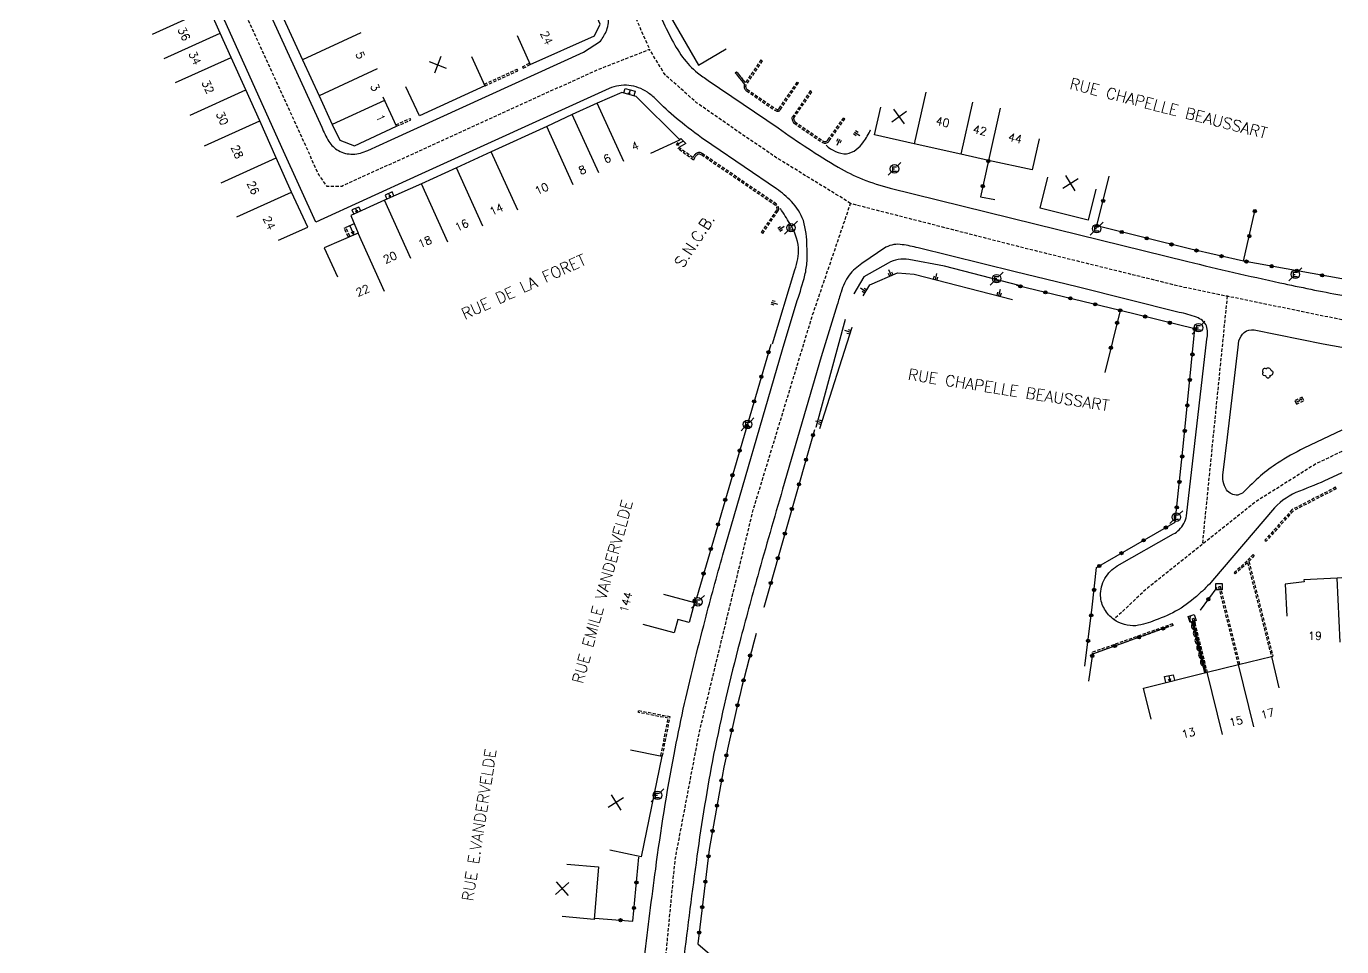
# Model space of a CAD drawing. Header units: millimetres. Extents: x 152000 to 153000, y 121000 to 122000.
# Drawn here: x 152794.6 to 153000, y 121499.2 to 121642.8 of the extents above; entities that cross this region are included whole.
import ezdxf
from ezdxf.enums import TextEntityAlignment as Align

# ---------------------------------------------------------------- set-up
doc = ezdxf.new("R2010")
doc.units = ezdxf.units.MM
doc.linetypes.add('DASHED', pattern=[0.75, 0.5, -0.25])
doc.layers.get('0').update_dxf_attribs({"linetype": 'CONTINUOUS'})
for name, color, linetype in [('W0001', 6, 'DASHED'), ('W0008', 7, 'CONTINUOUS'), ('W0100', 7, 'CONTINUOUS'), ('W0112', 1, 'DASHED'), ('W0211', 2, 'CONTINUOUS'), ('W0300', 7, 'CONTINUOUS'), ('W0310', 3, 'CONTINUOUS'), ('W0322', 7, 'CONTINUOUS'), ('W0471', 7, 'CONTINUOUS'), ('W0989', 7, 'CONTINUOUS'), ('W0991', 7, 'CONTINUOUS'), ('W1102', 7, 'CONTINUOUS')]:
    doc.layers.add(name, color=color, linetype=linetype)
doc.styles.get("Standard").update_dxf_attribs({"font": 'romans.shx', "width": 0.85})

# ---------------------------------------------------------------- blocks, each defined once
blk = doc.blocks.new('t211o')
at = {"color": 0, "linetype": 'Continuous'}
for p, q in [((-0.29, 0.5), (-0.29, 0)), ((0, 1), (0, 0)), ((0.29, 0.5), (0.29, 0))]:
    blk.add_line(p, q, dxfattribs=at)
blk = doc.blocks.new('t991o')
at = {"color": 0, "linetype": 'Continuous'}
for p, q in [((-1, 1), (1, -1)), ((-1, -1), (1, 1))]:
    blk.add_line(p, q, dxfattribs=at)
blk = doc.blocks.new('t322o')
at = {"color": 0, "linetype": 'Continuous'}
for radius in [0.25, 0.15]:
    blk.add_circle((0, 0), radius, dxfattribs=at)
blk = doc.blocks.new('T471')
for p, q in [((-0.333334, 0.333334), (-0.333334, -0.333334)), ((-0.333334, 0.333334), (0.333334, 0.333334)), ((-0.333334, 0), (0, 0)), ((0.500001, 0.500001), (1.000002, 1.000002)), ((-0.500001, -0.500001), (-1.000002, -1.000002)), ((-0.333334, -0.333334), (0.333334, -0.333334))]:
    blk.add_line(p, q)
blk.add_ellipse((0, 0), major_axis=(0.471405, 0.471405), ratio=1, start_param=5.4977871438, end_param=11.780972451)
blk = doc.blocks.new('t310o')
at = {"color": 0, "linetype": 'Continuous'}
for centre, start, end in [((-0.5, 0.38), 216.8699, 323.1304), ((0.5, -0.37), 36.8699, 143.1303)]:
    blk.add_arc(centre, 0.625, start, end, dxfattribs=at)
blk = doc.blocks.new('T300')
for p, q in [((-0.8, 0.51), (-0.86, 0.34)), ((-0.86, 0.34), (-0.86, 0.17)), ((-0.86, 0.17), (-0.74, 0.06)), ((-0.69, 0.63), (-0.8, 0.51)), ((-0.8, -0.06), (-0.74, 0.06)), ((-0.74, 0.06), (-0.69, 0.11)), ((-0.57, 0.69), (-0.69, 0.63)), ((-0.46, 0.69), (-0.57, 0.69)), ((-0.29, 0.63), (-0.46, 0.69)), ((-0.29, 0.63), (-0.17, 0.74)), ((-0.23, 0.57), (-0.29, 0.63)), ((-0.17, 0.74), (-0.06, 0.8)), ((-0.06, 0.8), (0.06, 0.8)), ((0.06, 0.8), (0.23, 0.74)), ((0.23, 0.74), (0.34, 0.63)), ((0.34, 0.63), (0.4, 0.51)), ((0.46, 0.46), (0.34, 0.46)), ((0.4, 0.51), (0.4, 0.46)), ((0.57, 0.4), (0.46, 0.46)), ((0.57, 0.4), (0.69, 0.29)), ((0.69, 0.29), (0.74, 0.17)), ((0.74, 0.06), (0.69, -0.17)), ((0.74, 0.17), (0.74, 0.06)), ((-0.8, -0.17), (-0.8, -0.06)), ((-0.8, -0.23), (-0.8, -0.17)), ((-0.74, -0.34), (-0.8, -0.23)), ((-0.69, -0.4), (-0.74, -0.34)), ((-0.51, -0.46), (-0.69, -0.4)), ((-0.4, -0.46), (-0.51, -0.46)), ((-0.4, -0.46), (-0.34, -0.46)), ((-0.34, -0.46), (-0.34, -0.4)), ((-0.34, -0.51), (-0.34, -0.46)), ((-0.29, -0.63), (-0.34, -0.51)), ((-0.17, -0.74), (-0.29, -0.63)), ((-0.06, -0.8), (-0.17, -0.74)), ((0.06, -0.8), (-0.06, -0.8)), ((0.17, -0.74), (0.06, -0.8)), ((0.23, -0.69), (0.17, -0.74)), ((0.29, -0.46), (0.23, -0.46)), ((0.29, -0.63), (0.23, -0.69)), ((0.46, -0.4), (0.29, -0.46)), ((0.34, -0.51), (0.29, -0.63)), ((0.34, -0.51), (0.34, -0.46)), ((0.57, -0.34), (0.46, -0.4)), ((0.63, -0.29), (0.57, -0.34)), ((0.69, -0.17), (0.63, -0.29))]:
    blk.add_line(p, q)
blk = doc.blocks.new('t112o')
at = {"color": 0, "linetype": 'Continuous'}
for p, q in [((-0.5, 0.5), (0.5, 0.5)), ((-0.5, -0.5), (-0.5, 0.5)), ((0.5, 0.5), (0.5, -0.5)), ((0.5, -0.5), (-0.5, -0.5))]:
    blk.add_line(p, q, dxfattribs=at)

msp = doc.modelspace()

# ---------------------------------------------------------------- linework, layer by layer
at = {"layer": 'W0001', "flags": 128}
for points in [[(152923.33, 121615.15), (152911.89, 121622.17), (152906.84, 121625.59), (152899.27, 121630.85), (152894.35, 121635.22), (152891.93, 121639.15), (152883.62, 121635.9), (152843.86, 121617.8), (152841.58, 121617.79), (152840.28, 121619.63), (152837.76, 121625.18), (152803.65, 121699.97), (152800.33, 121706.95), (152852.53, 121729.15), (152856.36, 121720.12), (152868.57, 121692.32), (152891.93, 121639.15), (152891.93, 121639.15)], [(152876.23, 121373.45), (152880.83, 121389.14), (152884.44, 121404.91), (152885.85, 121412.78), (152887.45, 121424.48), (152895.93, 121512.75), (152899.73, 121532.75), (152908.13, 121567.35), (152917.33, 121597.55), (152923.33, 121615.15), (152950.56, 121608.18), (152950.56, 121608.18)], [(152950.56, 121608.18), (152975.29, 121602.1), (152982.12, 121600.7), (153000, 121597.03)], [(152982.12, 121600.7), (152981.38, 121593.33), (152978.88, 121568.42), (152978.23, 121561.94), (152978.23, 121561.94)], [(153000, 121576.43), (152995.99, 121574.51), (152986.64, 121568.63), (152978.23, 121561.94), (152969.72, 121555.16), (152964.42, 121550.21), (152964.42, 121550.21)]]:
    msp.add_lwpolyline(points, dxfattribs=at)
at = {"layer": 'W0008', "flags": 128}
for points in [[(152873.61, 121730.37), (152865.23, 121727), (152863.4, 121728.02), (152861.45, 121727.19, 0.1565), (152860.13, 121725.94, 0.0932), (152859.41, 121723.75, 0.1447), (152859.46, 121722.1), (152869.16, 121699.94), (152882.44, 121669.7), (152889.07, 121654.7), (152893.49, 121644.7, 0.0157), (152895.23, 121641.05, 0.0403), (152897.1, 121637.96, 0.0635), (152899.44, 121635.52, 0.0198), (152901.1, 121634.33), (152912.03, 121626.91, 0.0209), (152921.37, 121620.79, 0.0321), (152925.19, 121618.92, 0.0352), (152929.51, 121617.54), (152952.1, 121611.93), (152952.1, 121611.93)], [(152891.12, 121497.5, -0.0027), (152892.89, 121511.27, -0.0133), (152895.75, 121529.17, -0.0134), (152898.84, 121543.2, -0.0032), (152900.61, 121550.12, -0.007), (152903.38, 121560.29), (152912.71, 121592.34), (152915, 121600, 0.0154), (152916.19, 121603.94, 0.0424), (152916.52, 121606.13, 0.0254), (152916.5, 121608.4, 0.0738), (152915.95, 121612.47, 0.1003), (152914.09, 121615.42, 0.0581), (152911.74, 121617.42), (152901.65, 121624.27, -0.0174), (152897.45, 121627.36, -0.027), (152894.11, 121630.22), (152892.95, 121631.36, 0.0463), (152891.59, 121632.48, 0.1213), (152888.7, 121633.56, 0.1315), (152885.64, 121633.05), (152855.74, 121619.47), (152839.81, 121612.21), (152834.78, 121623.31), (152822.47, 121650.6)], [(152832.56, 121644.97), (152840.74, 121627.06, 0.0412), (152841.87, 121624.8, 0.1136), (152843.35, 121623.37, 0.1351), (152845.61, 121622.83, 0.102), (152847.92, 121623.39), (152851.61, 121625.07), (152881.6, 121638.76), (152884.26, 121640.44), (152884.26, 121640.44)], [(152884.26, 121640.44, 0.0585), (152885.24, 121642.17, 0.1309), (152885.45, 121644.51, 0.06)], [(152952.1, 121611.93), (152975.97, 121606.07, 0.0074), (152990.35, 121602.77, 0.007689), (153000, 121600.8)], [(152949.02, 121604.44), (152933.85, 121608.19, 0.0346), (152931.38, 121608.7, 0.1733), (152928.83, 121608.29), (152925.09, 121605.76, 0.0815), (152923.09, 121603.96, 0.0842), (152921.83, 121601.31, 0.0026), (152921.24, 121599.32), (152918.72, 121591.19), (152912.71, 121570.54, 0.0025), (152908.82, 121557.03, 0.0046), (152906.02, 121546.74, 0.0156), (152901.94, 121529.13, 0.0133), (152899.33, 121513.27, 0.0039), (152897.19, 121496.81)], [(153000, 121573.1), (152997.89, 121572.09, -0.0094), (152993.41, 121570.24, 0.1147), (152989.52, 121567.63), (152979.85, 121556.3, -0.0347), (152977.68, 121554.15, -0.0487), (152974.49, 121551.73, -0.0388), (152970.9, 121550.11, -0.0759), (152967.87, 121549.25, -0.1723), (152964.42, 121550.21, -0.1081), (152962.97, 121551.83, -0.1185), (152962.35, 121553.91, -0.1382), (152963.04, 121556.61, -0.1345), (152964.96, 121558.59), (152973.74, 121563.57, 0.0643), (152974.62, 121564.22, 0.1689), (152975.75, 121566.4), (152977.05, 121577.66), (152978.94, 121593.97, 0.121), (152978.91, 121596.03, 0.1835), (152977.34, 121597.38, 0.045), (152974.62, 121598.13), (152958.71, 121602.11), (152949.02, 121604.44), (152949.02, 121604.44)], [(152983.96, 121593.69, -0.1269), (152984.78, 121595.02, -0.209), (152986.35, 121595.39), (152997.1, 121593.25), (153000, 121592.73, -0.1752)], [(153000, 121579.76), (152994.09, 121576.93, 0.0337), (152989.99, 121574.61, 0.0319), (152987.33, 121572.63, 0.0222), (152984.72, 121570.11, -0.1042), (152983.76, 121569.63, -0.2541), (152982.02, 121570.44, -0.1991), (152981.51, 121573.15), (152982.16, 121578.67), (152983.83, 121592.69), (152983.96, 121593.69), (152983.96, 121593.69)]]:
    msp.add_lwpolyline(points, format="xyb", dxfattribs=at)
at = {"layer": 'W0100'}
for p, q in [((152888.71, 121632.13), (152888.67, 121632.39)), ((152888.93, 121632.85), (152888.71, 121632.13)), ((152888.71, 121632.13), (152888.89, 121632.33)), ((152897.21, 121624.86), (152896.14, 121624.28)), ((152896.14, 121624.28), (152896.39, 121624.63)), ((152896.14, 121624.28), (152896.58, 121624.29)), ((152851.19, 121616.71), (152851.47, 121616.07)), ((152851.47, 121616.07), (152851.21, 121616.32)), ((152851.47, 121616.07), (152851.46, 121616.43)), ((152846, 121614.35), (152846.29, 121613.71)), ((152846.29, 121613.71), (152846, 121613.91)), ((152846.29, 121613.71), (152846.33, 121614.06)), ((152845.15, 121611.65), (152845.77, 121610.22)), ((152845.77, 121610.22), (152845.33, 121610.64)), ((152845.77, 121610.22), (152845.76, 121610.83)), ((152973.22, 121540.56), (152972.94, 121540.88)), ((152973, 121541.44), (152973.22, 121540.56)), ((152973.22, 121540.56), (152973.32, 121540.97))]:
    msp.add_line(p, q, dxfattribs=at)
at = {"layer": 'W0100', "flags": 128}
for points in [[(152834, 121609.38), (152838.56, 121611.44), (152836.03, 121616.91), (152833.65, 121622.23), (152831.09, 121628.05), (152828.9, 121632.86), (152826.59, 121637.9), (152824.88, 121641.72), (152823.15, 121645.53), (152821.1, 121650.1), (152819.07, 121654.58), (152816.77, 121659.46), (152814.7, 121664.16), (152812.21, 121669.7), (152810.1, 121674.26), (152807.99, 121678.9), (152804.08, 121687.26), (152800.13, 121695.92), (152794.62, 121693.43), (152796.68, 121688.88), (152796.68, 121688.88)], [(152880.78, 121687.58), (152876.21, 121685.53), (152877.9, 121681.77), (152881.07, 121683.2), (152881.77, 121681.68), (152880.84, 121681.16), (152882.45, 121677.6), (152883.7, 121674.46), (152884.76, 121674.87), (152885.69, 121672.65), (152884.66, 121672.21), (152885.91, 121669.52), (152886.86, 121669.96), (152887.43, 121668.45), (152884.33, 121667.01), (152886.64, 121661.95), (152888.88, 121656.92), (152892.26, 121649.23), (152894.57, 121645.37), (152899.59, 121636.73), (152903.91, 121639.24), (152903.91, 121639.24)], [(152871.25, 121641.36), (152873.29, 121636.8), (152883.36, 121641.3), (152884.22, 121643.13), (152882.48, 121647), (152880.65, 121651.12), (152878.44, 121656.11), (152874.78, 121664.49), (152870.18, 121662.5), (152870.18, 121662.5)], [(152834.2, 121645.22), (152837.76, 121637.54), (152840.34, 121631.91), (152842.4, 121627.44), (152843.55, 121625), (152845.84, 121624.12), (152852.42, 121627.18), (152850.32, 121631.71), (152850.32, 121631.71)], [(152864.14, 121638.05), (152866.23, 121633.49), (152855.99, 121628.8), (152853.89, 121633.33), (152853.89, 121633.33)], [(152892.11, 121622.97), (152896.65, 121625.06), (152889.82, 121631.8), (152887.6, 121632.47), (152883.76, 121630.76), (152879.86, 121629), (152875.89, 121627.16), (152867.21, 121623.18), (152861.78, 121620.71), (152856.32, 121618.2), (152850.54, 121615.66), (152845.27, 121613.24), (152846.43, 121610.51), (152841.13, 121608.23), (152843.2, 121603.68), (152843.2, 121603.68)], [(152887.93, 121632.37), (152888.14, 121633.07), (152889.71, 121632.63), (152889.49, 121631.9), (152889.49, 121631.9)], [(152952.74, 121625.23), (152951.65, 121620.36), (152944.86, 121621.84), (152940.55, 121622.8), (152933.25, 121624.44), (152927.07, 121625.86), (152928.03, 121630.15)], [(152896.65, 121625.06), (152896.81, 121625.26), (152897.62, 121624.47), (152896.52, 121623.86), (152896.52, 121623.86)], [(152961.63, 121617.37), (152960.41, 121612.52), (152952.93, 121614.4), (152954.14, 121619.25), (152954.14, 121619.25)], [(152852.02, 121616.31), (152851.74, 121616.96), (152850.64, 121616.45), (152850.92, 121615.82), (152850.92, 121615.82)], [(152846.84, 121613.96), (152846.56, 121614.57), (152845.44, 121614.13), (152845.74, 121613.46), (152845.74, 121613.46)], [(152845.81, 121611.94), (152844.49, 121611.37), (152844.49, 121611.37)], [(153000, 121556.71), (152999.28, 121556.69), (152994.11, 121556.41), (152994.12, 121556.11), (152991.18, 121555.72), (152991.41, 121550.73), (152991.41, 121550.73)], [(152894.11, 121554.16), (152898.95, 121552.88), (152898.12, 121549.75), (152896.33, 121550.22), (152895.79, 121548.15), (152890.95, 121549.42), (152890.95, 121549.42)], [(152970.23, 121534.66), (152969.04, 121539.52), (152979.01, 121541.99), (152983.91, 121543.21), (152989.02, 121544.42), (152990.21, 121539.56), (152990.21, 121539.56)], [(152972.53, 121540.39), (152972.31, 121541.3), (152973.69, 121541.58), (152973.9, 121540.73), (152973.9, 121540.73)], [(152888.95, 121529.88), (152893.85, 121528.87), (152890.63, 121513.19), (152885.73, 121514.2), (152885.73, 121514.2)], [(152878.99, 121512.03), (152883.97, 121511.6), (152883.27, 121503.43), (152878.28, 121503.86), (152878.28, 121503.86)]]:
    msp.add_lwpolyline(points, dxfattribs=at)
at = {"layer": 'W0112'}
for p, q in [((152872.09, 121636.43), (152873.18, 121637.05)), ((152872.21, 121636.22), (152873.28, 121636.82)), ((152909.32, 121637.53), (152907.66, 121635.1)), ((152909.53, 121637.39), (152907.87, 121634.95)), ((152866.14, 121633.74), (152871.24, 121636.07)), ((152866.24, 121633.51), (152871.34, 121635.84)), ((152905.32, 121635.53), (152905.47, 121635.34)), ((152905.47, 121635.34), (152905.62, 121635.14)), ((152905.52, 121635.68), (152905.67, 121635.49)), ((152905.62, 121635.14), (152905.78, 121634.95)), ((152905.67, 121635.49), (152905.82, 121635.3)), ((152905.78, 121634.95), (152905.93, 121634.75)), ((152905.82, 121635.3), (152905.97, 121635.1)), ((152905.93, 121634.75), (152906.08, 121634.56)), ((152905.97, 121635.1), (152906.13, 121634.91)), ((152906.08, 121634.56), (152906.2, 121634.41)), ((152906.13, 121634.91), (152906.28, 121634.71)), ((152906.2, 121634.41), (152906.32, 121634.26)), ((152906.28, 121634.71), (152906.4, 121634.56)), ((152906.32, 121634.26), (152906.44, 121634.11)), ((152906.4, 121634.56), (152906.52, 121634.41)), ((152906.52, 121634.41), (152906.64, 121634.26)), ((152906.64, 121634.26), (152906.75, 121634.11)), ((152907.66, 121635.1), (152906.88, 121633.95)), ((152907.87, 121634.95), (152907.01, 121633.7)), ((152906.44, 121634.11), (152906.56, 121633.96)), ((152906.56, 121633.96), (152906.74, 121633.73)), ((152906.69, 121633.57), (152906.68, 121633.47)), ((152906.68, 121633.47), (152906.68, 121633.37)), ((152906.68, 121633.37), (152906.68, 121633.33)), ((152906.68, 121633.33), (152906.69, 121633.29)), ((152906.72, 121633.66), (152906.69, 121633.57)), ((152906.69, 121633.29), (152906.69, 121633.25)), ((152906.69, 121633.25), (152906.7, 121633.21)), ((152906.7, 121633.21), (152906.71, 121633.18)), ((152906.71, 121633.18), (152906.76, 121633.07)), ((152906.74, 121633.73), (152906.72, 121633.66)), ((152906.75, 121634.11), (152906.88, 121633.95)), ((152906.76, 121633.07), (152906.82, 121632.96)), ((152906.82, 121632.96), (152906.89, 121632.87)), ((152906.89, 121632.87), (152906.97, 121632.78)), ((152906.94, 121633.52), (152906.93, 121633.45)), ((152906.93, 121633.45), (152906.93, 121633.38)), ((152906.93, 121633.38), (152906.93, 121633.36)), ((152906.93, 121633.36), (152906.93, 121633.33)), ((152906.93, 121633.33), (152906.94, 121633.31)), ((152906.95, 121633.58), (152906.94, 121633.52)), ((152906.94, 121633.31), (152906.94, 121633.28)), ((152906.94, 121633.28), (152906.95, 121633.25)), ((152906.98, 121633.65), (152906.95, 121633.58)), ((152906.95, 121633.25), (152906.98, 121633.18)), ((152906.97, 121632.78), (152907.06, 121632.71)), ((152907.01, 121633.7), (152906.98, 121633.65)), ((152906.98, 121633.18), (152907.03, 121633.1)), ((152907.03, 121633.1), (152907.08, 121633.03)), ((152907.06, 121632.71), (152911.59, 121629.62)), ((152907.08, 121633.03), (152907.14, 121632.97)), ((152907.14, 121632.97), (152907.2, 121632.92)), ((152907.2, 121632.92), (152911.73, 121629.83)), ((152912.16, 121629.94), (152914.98, 121634.08)), ((152912.37, 121629.8), (152915.18, 121633.94)), ((152917.02, 121632.71), (152914.21, 121628.57)), ((152917.23, 121632.56), (152914.41, 121628.43)), ((152852.31, 121627.4), (152854.56, 121628.41)), ((152852.42, 121627.17), (152854.66, 121628.18)), ((152911.59, 121629.62), (152911.68, 121629.57)), ((152911.68, 121629.57), (152911.78, 121629.53)), ((152911.73, 121629.83), (152911.79, 121629.8)), ((152911.78, 121629.53), (152911.88, 121629.51)), ((152911.79, 121629.8), (152911.86, 121629.77)), ((152911.86, 121629.77), (152911.92, 121629.76)), ((152911.88, 121629.51), (152911.99, 121629.51)), ((152911.92, 121629.76), (152911.97, 121629.76)), ((152911.97, 121629.76), (152911.99, 121629.76)), ((152911.99, 121629.76), (152912.01, 121629.77)), ((152911.99, 121629.51), (152912.08, 121629.53)), ((152912.01, 121629.77), (152912.04, 121629.8)), ((152912.04, 121629.8), (152912.08, 121629.83)), ((152912.08, 121629.83), (152912.12, 121629.89)), ((152912.08, 121629.53), (152912.15, 121629.56)), ((152912.12, 121629.89), (152912.16, 121629.94)), ((152912.15, 121629.56), (152912.21, 121629.61)), ((152912.21, 121629.61), (152912.27, 121629.67)), ((152912.27, 121629.67), (152912.32, 121629.74)), ((152912.32, 121629.74), (152912.37, 121629.8)), ((152914.17, 121628.49), (152914.16, 121628.39)), ((152914.16, 121628.39), (152914.18, 121628.3)), ((152914.21, 121628.57), (152914.17, 121628.49)), ((152914.18, 121628.3), (152914.21, 121628.19)), ((152914.21, 121628.19), (152914.25, 121628.09)), ((152914.25, 121628.09), (152914.28, 121627.99)), ((152914.41, 121628.43), (152914.41, 121628.41)), ((152914.41, 121628.43), (152914.41, 121628.43)), ((152914.41, 121628.41), (152914.42, 121628.36)), ((152914.42, 121628.36), (152914.45, 121628.27)), ((152914.45, 121628.27), (152914.48, 121628.17)), ((152914.48, 121628.17), (152914.52, 121628.08)), ((152919.78, 121625.05), (152922.2, 121628.44)), ((152919.98, 121624.9), (152922.4, 121628.29)), ((152914.28, 121627.99), (152914.32, 121627.9)), ((152914.32, 121627.9), (152914.36, 121627.81)), ((152914.36, 121627.81), (152914.42, 121627.73)), ((152914.42, 121627.73), (152914.49, 121627.67)), ((152914.49, 121627.67), (152918.85, 121624.68)), ((152914.52, 121628.08), (152914.55, 121628)), ((152914.55, 121628), (152914.58, 121627.94)), ((152914.58, 121627.94), (152914.6, 121627.9)), ((152914.6, 121627.9), (152914.63, 121627.88)), ((152914.63, 121627.88), (152918.99, 121624.89)), ((152918.85, 121624.68), (152918.95, 121624.62)), ((152918.95, 121624.62), (152919.07, 121624.57)), ((152918.99, 121624.89), (152919.06, 121624.84)), ((152919.06, 121624.84), (152919.15, 121624.81)), ((152919.07, 121624.57), (152919.2, 121624.54)), ((152919.15, 121624.81), (152919.24, 121624.79)), ((152919.2, 121624.54), (152919.32, 121624.53)), ((152919.24, 121624.79), (152919.32, 121624.78)), ((152919.32, 121624.78), (152919.4, 121624.79)), ((152919.32, 121624.53), (152919.45, 121624.54)), ((152919.4, 121624.79), (152919.48, 121624.81)), ((152919.45, 121624.54), (152919.57, 121624.58)), ((152919.48, 121624.81), (152919.56, 121624.85)), ((152919.56, 121624.85), (152919.64, 121624.91)), ((152919.57, 121624.58), (152919.69, 121624.63)), ((152919.64, 121624.91), (152919.72, 121624.97)), ((152919.69, 121624.63), (152919.8, 121624.71)), ((152919.72, 121624.97), (152919.78, 121625.05)), ((152919.8, 121624.71), (152919.9, 121624.8)), ((152919.9, 121624.8), (152919.98, 121624.9)), ((152898.78, 121621.91), (152896.38, 121623.66)), ((152898.7, 121622.28), (152896.52, 121623.86)), ((152898.75, 121622.36), (152898.7, 121622.28)), ((152898.8, 121622.45), (152898.75, 121622.36)), ((152898.96, 121622.24), (152898.78, 121621.91)), ((152898.85, 121622.53), (152898.8, 121622.45)), ((152898.91, 121622.62), (152898.85, 121622.53)), ((152898.97, 121622.7), (152898.91, 121622.62)), ((152899.01, 121622.32), (152898.96, 121622.24)), ((152899.04, 121622.79), (152898.97, 121622.7)), ((152899.06, 121622.4), (152899.01, 121622.32)), ((152899.13, 121622.87), (152899.04, 121622.79)), ((152899.11, 121622.47), (152899.06, 121622.4)), ((152899.16, 121622.54), (152899.11, 121622.47)), ((152899.22, 121622.94), (152899.13, 121622.87)), ((152899.22, 121622.62), (152899.16, 121622.54)), ((152899.32, 121623), (152899.22, 121622.94)), ((152899.29, 121622.68), (152899.22, 121622.62)), ((152899.36, 121622.73), (152899.29, 121622.68)), ((152899.43, 121623.04), (152899.32, 121623)), ((152899.43, 121622.78), (152899.36, 121622.73)), ((152899.57, 121623.07), (152899.43, 121623.04)), ((152899.5, 121622.81), (152899.43, 121622.78)), ((152899.6, 121622.83), (152899.5, 121622.81)), ((152899.71, 121623.08), (152899.57, 121623.07)), ((152899.7, 121622.83), (152899.6, 121622.83)), ((152899.8, 121622.82), (152899.7, 121622.83)), ((152899.86, 121623.06), (152899.71, 121623.08)), ((152899.9, 121622.79), (152899.8, 121622.82)), ((152900, 121623.02), (152899.86, 121623.06)), ((152899.98, 121622.74), (152899.9, 121622.79)), ((152911.59, 121614.82), (152899.98, 121622.74)), ((152900.12, 121622.95), (152900, 121623.02)), ((152911.73, 121615.03), (152900.12, 121622.95)), ((152909.39, 121610.59), (152911.83, 121614.14)), ((152909.6, 121610.45), (152912.03, 121614)), ((152911.83, 121614.45), (152911.8, 121614.59)), ((152911.85, 121614.34), (152911.83, 121614.45)), ((152911.83, 121614.14), (152911.85, 121614.18)), ((152911.86, 121614.25), (152911.85, 121614.34)), ((152911.85, 121614.18), (152911.86, 121614.25)), ((152912.03, 121614), (152912.09, 121614.11)), ((152912.08, 121614.5), (152912.05, 121614.64)), ((152912.1, 121614.37), (152912.08, 121614.5)), ((152912.09, 121614.11), (152912.11, 121614.23)), ((152912.11, 121614.23), (152912.1, 121614.37)), ((152844.9, 121609.92), (152844.26, 121611.27)), ((152845.13, 121610.02), (152844.49, 121611.37)), ((152993.85, 121584.92), (152992.68, 121584.39)), ((152992.68, 121584.39), (152992.92, 121583.83)), ((152992.92, 121583.83), (152994.09, 121584.37)), ((152993.72, 121584.59), (152993, 121584.26)), ((152993, 121584.26), (152993.04, 121584.17)), ((152993.04, 121584.17), (152993.76, 121584.5)), ((152993.76, 121584.5), (152993.72, 121584.59)), ((152994.09, 121584.37), (152993.85, 121584.92)), ((152999.04, 121570.84), (152992.24, 121567.34)), ((152999.16, 121570.62), (152992.4, 121567.14)), ((152992.24, 121567.34), (152988.02, 121562.6)), ((152992.4, 121567.14), (152988.2, 121562.43)), ((152986.17, 121560.38), (152985.24, 121559.34)), ((152985.24, 121559.34), (152983.23, 121557.52)), ((152985.31, 121559.07), (152983.39, 121557.34)), ((152985.31, 121559.07), (152989.02, 121544.42)), ((152986.36, 121560.21), (152985.51, 121559.27)), ((152985.51, 121559.27), (152989.26, 121544.48)), ((152983.87, 121543.2), (152980.81, 121555.36)), ((152984.11, 121543.25), (152981.06, 121555.42)), ((152898.7, 121552.95), (152898.89, 121553.61)), ((152898.94, 121552.89), (152899.13, 121553.54)), ((152976.65, 121550.34), (152978.73, 121541.92)), ((152976.89, 121550.4), (152978.97, 121541.99)), ((152973.59, 121549.53), (152961.01, 121545.07)), ((152973.67, 121549.3), (152961.09, 121544.84)), ((152894.84, 121534.81), (152890.18, 121535.72)), ((152895.14, 121535.01), (152890.23, 121535.97)), ((152893.71, 121528.98), (152894.84, 121534.81)), ((152893.95, 121528.93), (152895.14, 121535.01))]:
    msp.add_line(p, q, dxfattribs=at)
for points in [[(152872.09, 121636.43), (152872.21, 121636.22)], [(152873.18, 121637.05), (152873.28, 121636.82)], [(152909.32, 121637.53), (152909.53, 121637.39)], [(152871.34, 121635.84), (152871.24, 121636.07)], [(152905.32, 121635.53), (152905.52, 121635.68)], [(152866.14, 121633.74), (152866.24, 121633.51)], [(152914.98, 121634.08), (152915.18, 121633.94)], [(152917.23, 121632.56), (152917.02, 121632.71)], [(152854.66, 121628.18), (152854.56, 121628.41)], [(152922.4, 121628.29), (152922.2, 121628.44)], [(152852.31, 121627.4), (152852.42, 121627.17)], [(152896.38, 121623.66), (152896.52, 121623.86)], [(152911.73, 121615.03), (152911.59, 121614.82)], [(152911.8, 121614.59), (152912.05, 121614.64)], [(152844.26, 121611.27), (152844.49, 121611.37)], [(152845.13, 121610.02), (152844.9, 121609.92)], [(152909.6, 121610.45), (152909.39, 121610.59)], [(152999.16, 121570.62), (152999.04, 121570.84)], [(152988.02, 121562.6), (152988.2, 121562.43)], [(152986.36, 121560.21), (152986.17, 121560.38)], [(152983.39, 121557.34), (152983.23, 121557.52)], [(152980.81, 121555.36), (152981.06, 121555.42)], [(152898.7, 121552.95), (152898.94, 121552.89)], [(152899.13, 121553.54), (152898.89, 121553.61)], [(152976.65, 121550.34), (152976.89, 121550.4)], [(152973.67, 121549.3), (152973.59, 121549.53)], [(152961.01, 121545.07), (152961.09, 121544.84)], [(152989.02, 121544.42), (152989.26, 121544.48)], [(152890.18, 121535.72), (152890.23, 121535.97)], [(152893.71, 121528.98), (152893.95, 121528.93)]]:
    msp.add_lwpolyline(points, dxfattribs=at)
at = {"layer": 'W0211', "flags": 128}
for points in [[(152919.5, 121624.21, 0.17), (152922.7, 121622.85, 0.1933), (152925.34, 121624.73, 0.0455), (152926.44, 121626.62), (152926.44, 121626.62)], [(152911.13, 121593.25), (152914.62, 121604.8, 0.0882), (152915.2, 121608.22, 0.1138), (152913.82, 121612, 0.0149), (152912.36, 121614.32), (152912.36, 121614.32)], [(152949.64, 121602.32), (152937.98, 121605.37), (152932.43, 121606.4, 0.169), (152929.19, 121605.81), (152925.38, 121603.7), (152923.82, 121601.04), (152923.82, 121601.04)]]:
    msp.add_lwpolyline(points, format="xyb", dxfattribs=at)
for points in [[(152925.26, 121600.74), (152926.35, 121602.44), (152930.62, 121604.33), (152933.25, 121604.08), (152948.6, 121600.16), (152948.6, 121600.16)], [(152922.5, 121597.03), (152917.89, 121580.17), (152917.89, 121580.17)], [(152918.5, 121580.01), (152923.56, 121595.82), (152923.56, 121595.82)]]:
    msp.add_lwpolyline(points, dxfattribs=at)
at = {"layer": 'W0310', "flags": 128}
msp.add_lwpolyline([(152976.59, 121549.96), (152978.59, 121541.89), (152978.59, 121541.89)], dxfattribs=at)
at = {"layer": 'W0322', "flags": 128}
for points in [[(152944.85, 121621.84), (152943.59, 121616.17), (152945.85, 121615.75), (152945.85, 121615.75)], [(153000, 121603.35), (152984.69, 121606.14), (152976.42, 121607.99), (152961.79, 121611.63), (152963.72, 121619.4), (152963.72, 121619.4)], [(152984.69, 121606.14), (152986.44, 121613.94), (152986.44, 121613.94)], [(152959.91, 121542.92), (152961.04, 121552.12), (152961.73, 121558.32), (152974.01, 121565.41), (152975.31, 121577.72), (152977.08, 121595.55), (152965.42, 121598.45), (152949.23, 121602.35), (152949.23, 121602.35)], [(152965.42, 121598.45), (152963, 121588.74), (152963, 121588.74)], [(152910.86, 121593.13), (152899.24, 121553.54), (152899.24, 121553.54)], [(152917.69, 121579.79), (152909.76, 121552.07), (152909.76, 121552.07)], [(152980.53, 121555.22), (152977.91, 121551.65), (152977.91, 121551.65)], [(152973.01, 121549.14), (152961.08, 121544.8), (152960.49, 121540.58), (152960.49, 121540.58)], [(152976.77, 121550.04), (152978.78, 121541.93), (152978.78, 121541.93)], [(152883.4, 121503.62), (152889.31, 121503.13), (152890.26, 121513.13), (152890.26, 121513.13)]]:
    msp.add_lwpolyline(points, dxfattribs=at)
msp.add_lwpolyline([(152908.6, 121548.05, 0.0226), (152903.27, 121525.74), (152901.26, 121514.32), (152899.46, 121499.61), (152907.25, 121492.97), (152907.25, 121492.97)], format="xyb", dxfattribs=at)
at = {"layer": 'W1102', "flags": 128}
for points in [[(152814.34, 121641.55), (152823.15, 121645.53), (152823.15, 121645.53)], [(152816.13, 121637.77), (152824.88, 121641.72), (152824.88, 121641.72)], [(152846.83, 121641.75), (152837.76, 121637.54), (152837.76, 121637.54)], [(152817.92, 121633.99), (152826.59, 121637.9), (152826.59, 121637.9)], [(152849.41, 121636.12), (152840.34, 121631.91), (152840.34, 121631.91)], [(152820.21, 121628.93), (152828.9, 121632.86), (152828.9, 121632.86)], [(152935.06, 121632.5), (152933.25, 121624.44), (152933.25, 121624.44)], [(152850.55, 121631.22), (152842.4, 121627.44), (152842.4, 121627.44)], [(152887.9, 121621.66), (152883.76, 121630.76), (152883.76, 121630.76)], [(152942.37, 121630.94), (152940.55, 121622.8), (152940.55, 121622.8)], [(152883.99, 121619.89), (152879.86, 121629), (152879.86, 121629)], [(152946.69, 121630.02), (152944.86, 121621.84), (152944.86, 121621.84)], [(152822.42, 121624.13), (152831.09, 121628.05), (152831.09, 121628.05)], [(152880.02, 121618.05), (152875.89, 121627.16), (152875.89, 121627.16)], [(152825.03, 121618.33), (152833.65, 121622.23), (152833.65, 121622.23)], [(152871.34, 121614.08), (152867.21, 121623.18), (152867.21, 121623.18)], [(152865.91, 121611.61), (152861.78, 121620.71), (152861.78, 121620.71)], [(152860.46, 121609.09), (152856.32, 121618.2), (152856.32, 121618.2)], [(152827.47, 121613.05), (152836.03, 121616.91), (152836.03, 121616.91)], [(152854.67, 121606.55), (152850.54, 121615.66), (152850.54, 121615.66)], [(152850.57, 121601.41), (152846.43, 121610.51), (152846.43, 121610.51)], [(152999.74, 121546.7), (152999.28, 121556.69), (152999.28, 121556.69)], [(152981.39, 121532.28), (152979.01, 121541.99), (152979.01, 121541.99)], [(152986.29, 121533.49), (152983.91, 121543.21), (152983.91, 121543.21)]]:
    msp.add_lwpolyline(points, dxfattribs=at)

# ---------------------------------------------------------------- block references
at = {"layer": 'W0112'}
msp.add_blockref('t112o', (152980.83, 121555.34), dxfattribs=at)
at = {"layer": 'W0112', "rotation": 199.4861}
msp.add_blockref('t112o', (152976.65, 121550.36), dxfattribs=at)
at = {"layer": 'W0211'}
for p, rotation in [((152923.94, 121626.22), 236.6328289911643), ((152921.65, 121625.15), 153.8576515739278), ((152912.1, 121610.98), 302.179965380114), ((152929.67, 121603.91), 23.90137403689998), ((152936.51, 121603.24), 345.6808894987189), ((152925.7, 121601.42), 57.37502397918488), ((152946.41, 121600.72), 345.6808894998772), ((152910.98, 121599.68), 253.2013879851555), ((152923.32, 121595.04), 72.23736480313303), ((152918.8, 121580.93), 72.23736480347493)]:
    msp.add_blockref('t211o', p, dxfattribs=dict(at, rotation=rotation))
at = {"layer": 'W0300'}
msp.add_blockref('T300', (152988.49, 121588.69), dxfattribs=at)
at = {"layer": 'W0310', "rotation": 283.9199026073866}
for p in [(152976.64, 121549.73), (152976.92, 121548.61), (152977.2, 121547.49), (152977.47, 121546.37), (152977.75, 121545.25), (152978.03, 121544.13), (152978.31, 121543.01)]:
    msp.add_blockref('t310o', p, dxfattribs=at)
at = {"layer": 'W0322'}
for p, rotation in [((152944.83, 121621.74), 257.5160538983362), ((152943.96, 121617.84), 257.5160538983362), ((152962.76, 121615.52), 76.0249001701484), ((152986.44, 121613.94), 77.34969678961023), ((152961.79, 121611.63), 166.025250076808), ((152965.67, 121610.67), 166.025250076808), ((152969.55, 121609.7), 166.025250076808), ((152985.57, 121610.04), 77.34969678961023), ((152973.44, 121608.74), 166.025250076808), ((152977.32, 121607.79), 167.3496505953514), ((152981.23, 121606.91), 167.3496505953514), ((152985.13, 121606.06), 169.6962571011853), ((152989.07, 121605.34), 169.6962571011853), ((152993, 121604.63), 169.6962571011853), ((152996.94, 121603.91), 169.6962571011853), ((152949.86, 121602.2), 166.4356433305252), ((152953.75, 121601.26), 166.4356433305252), ((152957.64, 121600.32), 166.4356433305252), ((152961.53, 121599.39), 166.4356433305252), ((152965.42, 121598.45), 166.036036568922), ((152969.3, 121597.48), 166.036036568922), ((152964.93, 121596.51), 256.0361559713858), ((152973.18, 121596.52), 166.036036568922), ((152977.06, 121595.55), 166.036036568922), ((152910.5, 121591.92), 253.644950552102), ((152963.97, 121592.62), 256.0361559713858), ((152976.69, 121591.58), 84.35031179456335), ((152909.38, 121588.09), 253.644950552102), ((152976.29, 121587.6), 84.35031179456335), ((152908.25, 121584.25), 253.644950552102), ((152975.9, 121583.62), 84.35031179456335), ((152907.12, 121580.41), 253.644950552102), ((152917.46, 121578.99), 254.0386044050424), ((152975.5, 121579.64), 84.35031179456335), ((152906, 121576.57), 253.644950552102), ((152916.36, 121575.15), 254.0386044050424), ((152975.1, 121575.66), 83.94843666573072), ((152904.87, 121572.73), 253.644950552102), ((152915.26, 121571.3), 254.0386044050424), ((152974.67, 121571.68), 83.94843666573072), ((152903.75, 121568.89), 253.644950552102), ((152914.16, 121567.46), 254.0386044050424), ((152974.25, 121567.71), 83.94843666573072), ((152902.62, 121565.06), 253.644950552102), ((152972.55, 121564.56), 29.97315731645693), ((152913.06, 121563.61), 254.0386044050424), ((152969.08, 121562.56), 29.97315731645693), ((152901.49, 121561.22), 253.644950552102), ((152965.62, 121560.57), 29.97315731645693), ((152911.96, 121559.77), 254.0386044050424), ((152962.15, 121558.57), 29.97315731645693), ((152900.37, 121557.38), 253.644950552102), ((152910.86, 121555.92), 254.0386044050424), ((152961.34, 121554.83), 83.72346795257532), ((152979.18, 121553.38), 233.727547017953), ((152960.89, 121550.86), 82.9663843360759), ((152972.12, 121548.81), 199.978129966292), ((152976.85, 121549.7), 283.919855461885), ((152960.4, 121546.89), 82.9663843360759), ((152964.6, 121546.08), 199.978129966292), ((152968.36, 121547.45), 199.978129966292), ((152977.82, 121545.82), 283.919855461885), ((152907.63, 121544.59), 254.7742335914123), ((152961.05, 121544.54), 262.0117242397654), ((152906.61, 121540.72), 255.6767086522072), ((152905.66, 121536.83), 256.5791837130022), ((152904.76, 121532.94), 257.4816587737971), ((152903.92, 121529.03), 258.384133834592), ((152903.16, 121525.1), 260.0135423834529), ((152902.46, 121521.16), 260.0135423834529), ((152901.77, 121517.22), 260.0135423834529), ((152901.13, 121513.27), 263.0438769538956), ((152889.88, 121509.18), 84.58639089955858), ((152900.65, 121509.3), 263.0438769538956), ((152889.5, 121505.19), 84.58639089955858), ((152900.16, 121505.33), 263.0438769538956), ((152887.39, 121503.29), 355.296001171155), ((152899.68, 121501.36), 263.0438769538956)]:
    msp.add_blockref('t322o', p, dxfattribs=dict(at, rotation=rotation))
at = {"layer": 'W0471'}
for p in [(152930.18, 121620.53), (152914.01, 121611.35), (152961.74, 121611.2), (152946.13, 121603.4), (152992.76, 121604.07), (152977.64, 121595.75), (152907.23, 121580.66), (152974.18, 121566.19), (152899.49, 121552.97), (152893.16, 121522.78)]:
    msp.add_blockref('T471', p, dxfattribs=at)
at = {"layer": 'W0991'}
for p, rotation in [((152858.86, 121636.76), 294.0671595584594), ((152930.9, 121628.7), 80.83348506532248), ((152957.65, 121618.29), 76.8268797512482), ((152886.68, 121521.68), 347.659083023442), ((152878.28, 121508.23), 356.6018443814319)]:
    msp.add_blockref('t991o', p, dxfattribs=dict(at, rotation=rotation))

# ---------------------------------------------------------------- texts
at = {"layer": 'W0989'}
for s, rotation, p in [('RUE CHAPELLE BEAUSSART', 345.6528, (152972.98, 121629.98)), ('S.N.C.B.', 56.9444, (152898.95, 121609.33)), ('RUE DE LA FORET', 24.4911, (152872.28, 121602.14)), ('RUE CHAPELLE BEAUSSART', 351.0623, (152948, 121586.04)), ('RUE EMILE VANDERVELDE', 74.6308, (152884.57, 121554.55)), ('RUE E.VANDERVELDE', 81.1997, (152865.32, 121518.15))]:
    msp.add_text(s, height=1.75, rotation=rotation, dxfattribs=at).set_placement(p, align=Align.MIDDLE)
at = {"layer": 'W0991'}
for s, rotation, p in [('36', 294.4605, (152819.24, 121641.59)), ('24', 294.2839, (152875.87, 121640.97)), ('34', 294.1248, (152820.94, 121637.82)), ('5', 294.655, (152846.77, 121638.27)), ('32', 294.6674, (152822.98, 121633.31)), ('3', 294.7495, (152849.09, 121633.23)), ('30', 294.4394, (152825.22, 121628.42)), ('1', 295.2641, (152849.95, 121628.47)), ('40', 347.3531, (152937.71, 121627.83)), ('42', 347.3302, (152943.52, 121626.53)), ('28', 293.7729, (152827.55, 121623.2)), ('4', 23.984, (152889.67, 121624.09)), ('44', 347.6983, (152949.02, 121625.31)), ('6', 24.3172, (152885.31, 121622.13)), ('8', 24.8314, (152881.44, 121620.36)), ('26', 294.1268, (152830.05, 121617.58)), ('10', 24.6187, (152875.09, 121617.44)), ('14', 24.433, (152868.01, 121614.21)), ('24', 294.7461, (152832.54, 121612.1)), ('16', 24.7336, (152862.61, 121611.74)), ('18', 23.7436, (152856.85, 121609.15)), ('20', 24.5931, (152851.41, 121606.71)), ('22', 23.2783, (152847.14, 121601.56)), ('144', 75.3506, (152888.25, 121552.9)), ('19', 0.4738, (152995.84, 121547.67)), ('17', 13.3156, (152988.42, 121535.54)), ('15', 13.8953, (152983.5, 121534.35)), ('13', 13.9439, (152976.07, 121532.51))]:
    msp.add_text(s, height=1.25, rotation=rotation, dxfattribs=at).set_placement(p, align=Align.MIDDLE)

doc.saveas('drawing.dxf')
